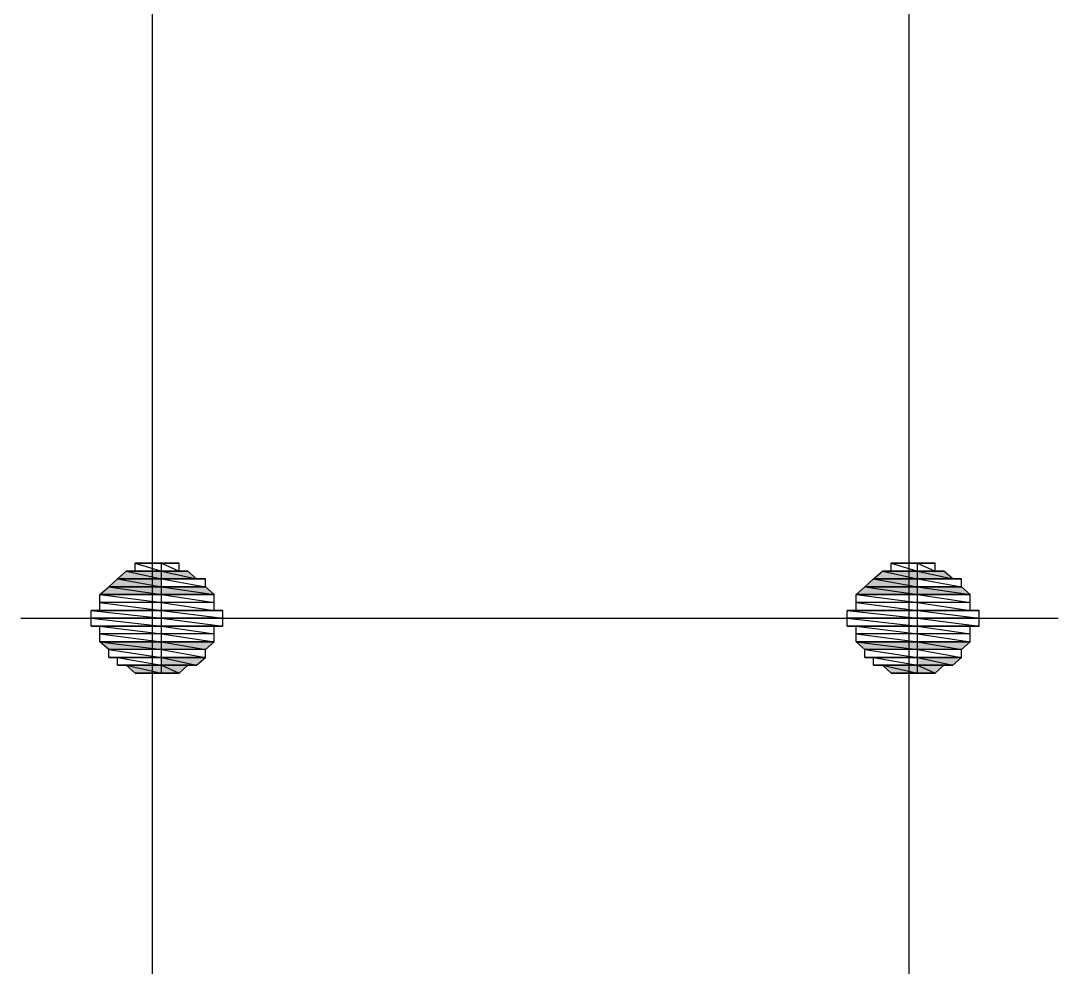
# Model space of a CAD drawing. Header units: millimetres. Extents: x 0 to 420, y 0 to 297.
# Drawn here: x 120.475 to 125.283, y 27.387 to 31.773 of the extents above; entities that cross this region are included whole.
import ezdxf

# ---------------------------------------------------------------- set-up
doc = ezdxf.new("R2010")
doc.units = ezdxf.units.MM

# ---------------------------------------------------------------- blocks, each defined once
blk = doc.blocks.new('0_TCM_4503_AIVD_AD_NOTE_BLOCK-43707740-2226')
at = {"linetype": 'Continuous'}
for points in [[(120.8824, 29.1498), (121.1269, 29.1498), (120.9232, 29.1861)], [(120.9232, 29.1861), (121.1269, 29.1861), (120.9639, 29.2225)], [(120.9232, 29.1861), (121.1269, 29.1498), (121.1269, 29.1861)], [(120.9639, 29.2225), (121.1269, 29.1861), (121.1269, 29.2225)], [(121.1269, 29.2225), (121.2899, 29.1861), (121.2491, 29.2225)], [(121.1269, 29.1861), (121.2899, 29.1861), (121.1269, 29.2225)], [(124.3866, 29.1498), (124.631, 29.1498), (124.4273, 29.1861)], [(124.4273, 29.1861), (124.631, 29.1861), (124.4681, 29.2225)], [(124.4273, 29.1861), (124.631, 29.1498), (124.631, 29.1861)], [(124.4681, 29.2225), (124.631, 29.1861), (124.631, 29.2225)], [(124.631, 29.2225), (124.794, 29.1861), (124.7533, 29.2225)], [(124.631, 29.1861), (124.794, 29.1861), (124.631, 29.2225)], [(120.8417, 29.1134), (121.1269, 29.1134), (120.8824, 29.1498)], [(120.8824, 29.1498), (121.1269, 29.1134), (121.1269, 29.1498)], [(121.1269, 29.1498), (121.3714, 29.1134), (121.3306, 29.1498)], [(121.1269, 29.1134), (121.3714, 29.1134), (121.1269, 29.1498)], [(124.3458, 29.1134), (124.631, 29.1134), (124.3866, 29.1498)], [(124.3866, 29.1498), (124.631, 29.1134), (124.631, 29.1498)], [(124.631, 29.1498), (124.8755, 29.1134), (124.8348, 29.1498)], [(124.631, 29.1134), (124.8755, 29.1134), (124.631, 29.1498)], [(120.8417, 28.895), (121.1269, 28.8586), (121.1269, 28.895)], [(120.8824, 28.8586), (121.1269, 28.8586), (120.8417, 28.895)], [(121.1269, 28.895), (121.3306, 28.8586), (121.3714, 28.895)], [(121.1269, 28.8586), (121.3306, 28.8586), (121.1269, 28.895)], [(124.3458, 28.895), (124.631, 28.8586), (124.631, 28.895)], [(124.3866, 28.8586), (124.631, 28.8586), (124.3458, 28.895)], [(124.631, 28.895), (124.8348, 28.8586), (124.8755, 28.895)], [(124.631, 28.8586), (124.8348, 28.8586), (124.631, 28.895)], [(121.1269, 28.8223), (121.2899, 28.7859), (121.3306, 28.8223)], [(121.1269, 28.7859), (121.2899, 28.7859), (121.1269, 28.8223)], [(124.631, 28.8223), (124.794, 28.7859), (124.8348, 28.8223)], [(124.631, 28.7859), (124.794, 28.7859), (124.631, 28.8223)], [(120.9639, 28.7859), (121.1269, 28.7495), (121.1269, 28.7859)], [(121.0047, 28.7495), (121.1269, 28.7495), (120.9639, 28.7859)], [(121.1269, 28.7859), (121.2084, 28.7495), (121.2491, 28.7859)], [(121.1269, 28.7495), (121.2084, 28.7495), (121.1269, 28.7859)], [(124.4681, 28.7859), (124.631, 28.7495), (124.631, 28.7859)], [(124.5088, 28.7495), (124.631, 28.7495), (124.4681, 28.7859)], [(124.631, 28.7859), (124.7125, 28.7495), (124.7533, 28.7859)], [(124.631, 28.7495), (124.7125, 28.7495), (124.631, 28.7859)]]:
    blk.add_hatch(color=7, dxfattribs=at).paths.add_polyline_path(points)
at = {"color": 7, "linetype": 'Continuous'}
for p, q in [((121.0862, 24.3464), (121.0862, 37.7012)), ((124.5903, 37.7012), (124.5903, 24.2736)), ((121.1269, 29.2589), (121.0047, 29.2589)), ((121.0047, 29.2589), (121.0454, 29.2589)), ((121.1269, 29.2589), (121.0047, 29.2589)), ((121.0047, 29.2589), (121.1269, 29.2225)), ((121.0047, 29.2589), (121.1269, 29.2225)), ((121.0047, 29.2225), (121.0047, 29.2589)), ((121.1269, 29.2589), (121.0454, 29.2589)), ((121.0454, 29.2589), (121.0862, 29.2589)), ((121.1269, 29.2589), (121.0454, 29.2589)), ((121.0454, 29.2589), (121.1269, 29.2589)), ((121.0454, 29.2589), (121.1269, 29.2589)), ((121.0862, 29.2589), (121.1269, 29.2589)), ((121.1269, 29.2589), (121.0862, 29.2589)), ((121.0862, 29.2589), (121.1269, 29.2589)), ((121.0862, 29.2589), (121.1269, 29.2589)), ((121.1269, 29.2589), (121.0862, 29.2589)), ((121.1269, 29.2225), (121.1269, 29.2589)), ((121.1269, 29.2589), (121.1676, 29.2589)), ((121.1676, 29.2589), (121.1269, 29.2589)), ((121.1676, 29.2589), (121.1269, 29.2589)), ((121.1269, 29.2589), (121.1676, 29.2589)), ((121.2084, 29.2589), (121.1269, 29.2589)), ((121.1269, 29.2589), (121.2084, 29.2589)), ((121.2084, 29.2589), (121.1269, 29.2589)), ((121.1269, 29.2589), (121.1676, 29.2589)), ((121.2084, 29.2589), (121.1269, 29.2589)), ((121.1269, 29.2589), (121.2084, 29.2225)), ((121.1269, 29.2589), (121.2084, 29.2225)), ((121.1269, 29.2225), (121.1269, 29.2589)), ((121.1676, 29.2589), (121.2084, 29.2589)), ((121.2084, 29.2225), (121.2084, 29.2589)), ((124.631, 29.2589), (124.5088, 29.2589)), ((124.5088, 29.2589), (124.5495, 29.2589)), ((124.631, 29.2589), (124.5088, 29.2589)), ((124.5088, 29.2589), (124.631, 29.2225)), ((124.5088, 29.2589), (124.631, 29.2225)), ((124.5088, 29.2225), (124.5088, 29.2589)), ((124.631, 29.2589), (124.5495, 29.2589)), ((124.5495, 29.2589), (124.5903, 29.2589)), ((124.631, 29.2589), (124.5495, 29.2589)), ((124.5495, 29.2589), (124.631, 29.2589)), ((124.5495, 29.2589), (124.631, 29.2589)), ((124.5903, 29.2589), (124.631, 29.2589)), ((124.631, 29.2589), (124.5903, 29.2589)), ((124.5903, 29.2589), (124.631, 29.2589)), ((124.5903, 29.2589), (124.631, 29.2589)), ((124.631, 29.2589), (124.5903, 29.2589)), ((124.631, 29.2225), (124.631, 29.2589)), ((124.631, 29.2589), (124.6718, 29.2589)), ((124.6718, 29.2589), (124.631, 29.2589)), ((124.6718, 29.2589), (124.631, 29.2589)), ((124.631, 29.2589), (124.6718, 29.2589)), ((124.7125, 29.2589), (124.631, 29.2589)), ((124.631, 29.2589), (124.7125, 29.2589)), ((124.7125, 29.2589), (124.631, 29.2589)), ((124.631, 29.2589), (124.6718, 29.2589)), ((124.7125, 29.2589), (124.631, 29.2589)), ((124.631, 29.2589), (124.7125, 29.2225)), ((124.631, 29.2589), (124.7125, 29.2225)), ((124.631, 29.2225), (124.631, 29.2589)), ((124.6718, 29.2589), (124.7125, 29.2589)), ((124.7125, 29.2225), (124.7125, 29.2589)), ((120.8824, 29.1498), (120.9232, 29.1861)), ((120.9232, 29.1861), (120.9639, 29.2225)), ((121.1269, 29.1861), (120.9232, 29.1861)), ((121.1269, 29.1861), (120.9232, 29.1861)), ((120.9232, 29.1861), (121.1269, 29.1861)), ((120.9232, 29.1861), (121.1269, 29.1861)), ((121.1269, 29.1861), (120.9232, 29.1861)), ((121.1269, 29.1861), (120.9232, 29.1861)), ((120.9232, 29.1861), (121.1269, 29.1498)), ((120.9232, 29.1861), (121.1269, 29.1498)), ((121.0047, 29.2225), (120.9639, 29.2225)), ((120.9639, 29.2225), (121.1269, 29.2225)), ((121.1269, 29.2225), (120.9639, 29.2225)), ((120.9639, 29.2225), (121.1269, 29.2225)), ((121.1269, 29.2225), (120.9639, 29.2225)), ((120.9639, 29.2225), (121.1269, 29.2225)), ((121.1269, 29.2225), (120.9639, 29.2225)), ((120.9639, 29.2225), (121.1269, 29.1861)), ((120.9639, 29.2225), (121.1269, 29.1861)), ((121.1269, 29.2225), (121.0047, 29.2225)), ((121.1269, 29.2225), (121.0047, 29.2225)), ((121.0047, 29.2225), (121.1269, 29.2225)), ((121.1269, 29.2225), (121.0047, 29.2225)), ((121.1269, 29.1861), (121.1269, 29.2225)), ((121.2084, 29.2225), (121.1269, 29.2225)), ((121.2491, 29.2225), (121.1269, 29.2225)), ((121.1269, 29.2225), (121.2491, 29.2225)), ((121.1269, 29.2225), (121.2491, 29.2225)), ((121.2491, 29.2225), (121.1269, 29.2225)), ((121.2491, 29.2225), (121.1269, 29.2225)), ((121.1269, 29.2225), (121.2491, 29.2225)), ((121.2491, 29.2225), (121.1269, 29.2225)), ((121.1269, 29.2225), (121.2084, 29.2225)), ((121.2491, 29.2225), (121.1269, 29.2225)), ((121.1269, 29.2225), (121.2899, 29.1861)), ((121.1269, 29.2225), (121.2899, 29.1861)), ((121.1269, 29.1861), (121.1269, 29.2225)), ((121.1269, 29.1498), (121.1269, 29.1861)), ((121.2899, 29.1861), (121.1269, 29.1861)), ((121.3306, 29.1861), (121.1269, 29.1861)), ((121.1269, 29.1861), (121.3306, 29.1861)), ((121.3306, 29.1861), (121.1269, 29.1861)), ((121.1269, 29.1861), (121.2899, 29.1861)), ((121.3306, 29.1861), (121.1269, 29.1861)), ((121.1269, 29.1861), (121.3306, 29.1498)), ((121.1269, 29.1861), (121.3306, 29.1498)), ((121.1269, 29.1498), (121.1269, 29.1861)), ((121.2084, 29.2225), (121.2491, 29.2225)), ((121.2899, 29.1861), (121.2491, 29.2225)), ((121.2899, 29.1861), (121.3306, 29.1861)), ((121.3306, 29.1498), (121.3306, 29.1861)), ((124.3866, 29.1498), (124.4273, 29.1861)), ((124.4273, 29.1861), (124.4681, 29.2225)), ((124.631, 29.1861), (124.4273, 29.1861)), ((124.631, 29.1861), (124.4273, 29.1861)), ((124.4273, 29.1861), (124.631, 29.1861)), ((124.4273, 29.1861), (124.631, 29.1861)), ((124.631, 29.1861), (124.4273, 29.1861)), ((124.631, 29.1861), (124.4273, 29.1861)), ((124.4273, 29.1861), (124.631, 29.1498)), ((124.4273, 29.1861), (124.631, 29.1498)), ((124.5088, 29.2225), (124.4681, 29.2225)), ((124.4681, 29.2225), (124.631, 29.2225)), ((124.631, 29.2225), (124.4681, 29.2225)), ((124.4681, 29.2225), (124.631, 29.2225)), ((124.631, 29.2225), (124.4681, 29.2225)), ((124.4681, 29.2225), (124.631, 29.2225)), ((124.631, 29.2225), (124.4681, 29.2225)), ((124.4681, 29.2225), (124.631, 29.1861)), ((124.4681, 29.2225), (124.631, 29.1861)), ((124.631, 29.2225), (124.5088, 29.2225)), ((124.631, 29.2225), (124.5088, 29.2225)), ((124.5088, 29.2225), (124.631, 29.2225)), ((124.631, 29.2225), (124.5088, 29.2225)), ((124.631, 29.1861), (124.631, 29.2225)), ((124.7125, 29.2225), (124.631, 29.2225)), ((124.7533, 29.2225), (124.631, 29.2225)), ((124.631, 29.2225), (124.7533, 29.2225)), ((124.631, 29.2225), (124.7533, 29.2225)), ((124.7533, 29.2225), (124.631, 29.2225)), ((124.7533, 29.2225), (124.631, 29.2225)), ((124.631, 29.2225), (124.7533, 29.2225)), ((124.7533, 29.2225), (124.631, 29.2225)), ((124.631, 29.2225), (124.7125, 29.2225)), ((124.7533, 29.2225), (124.631, 29.2225)), ((124.631, 29.2225), (124.794, 29.1861)), ((124.631, 29.2225), (124.794, 29.1861)), ((124.631, 29.1861), (124.631, 29.2225)), ((124.631, 29.1498), (124.631, 29.1861)), ((124.794, 29.1861), (124.631, 29.1861)), ((124.8348, 29.1861), (124.631, 29.1861)), ((124.631, 29.1861), (124.8348, 29.1861)), ((124.8348, 29.1861), (124.631, 29.1861)), ((124.631, 29.1861), (124.794, 29.1861)), ((124.8348, 29.1861), (124.631, 29.1861)), ((124.631, 29.1861), (124.8348, 29.1498)), ((124.631, 29.1861), (124.8348, 29.1498)), ((124.631, 29.1498), (124.631, 29.1861)), ((124.7125, 29.2225), (124.7533, 29.2225)), ((124.794, 29.1861), (124.7533, 29.2225)), ((124.794, 29.1861), (124.8348, 29.1861)), ((124.8348, 29.1498), (124.8348, 29.1861)), ((120.8417, 29.1134), (120.8824, 29.1498)), ((121.1269, 29.1498), (120.8824, 29.1498)), ((121.1269, 29.1498), (120.8824, 29.1498)), ((120.8824, 29.1498), (121.1269, 29.1498)), ((120.8824, 29.1498), (121.1269, 29.1498)), ((121.1269, 29.1498), (120.8824, 29.1498)), ((121.1269, 29.1498), (120.8824, 29.1498)), ((120.8824, 29.1498), (121.1269, 29.1134)), ((120.8824, 29.1498), (121.1269, 29.1134)), ((121.1269, 29.1134), (121.1269, 29.1498)), ((121.3306, 29.1498), (121.1269, 29.1498)), ((121.3306, 29.1498), (121.1269, 29.1498)), ((121.1269, 29.1498), (121.3306, 29.1498)), ((121.1269, 29.1498), (121.3306, 29.1498)), ((121.3306, 29.1498), (121.1269, 29.1498)), ((121.3306, 29.1498), (121.1269, 29.1498)), ((121.1269, 29.1498), (121.3714, 29.1134)), ((121.1269, 29.1498), (121.3714, 29.1134)), ((121.1269, 29.1134), (121.1269, 29.1498)), ((121.3714, 29.1134), (121.3306, 29.1498)), ((124.3458, 29.1134), (124.3866, 29.1498)), ((124.631, 29.1498), (124.3866, 29.1498)), ((124.631, 29.1498), (124.3866, 29.1498)), ((124.3866, 29.1498), (124.631, 29.1498)), ((124.3866, 29.1498), (124.631, 29.1498)), ((124.631, 29.1498), (124.3866, 29.1498)), ((124.631, 29.1498), (124.3866, 29.1498)), ((124.3866, 29.1498), (124.631, 29.1134)), ((124.3866, 29.1498), (124.631, 29.1134)), ((124.8348, 29.1498), (124.631, 29.1498)), ((124.631, 29.1498), (124.8755, 29.1134)), ((124.631, 29.1498), (124.8755, 29.1134)), ((124.631, 29.1134), (124.631, 29.1498)), ((124.631, 29.1134), (124.631, 29.1498)), ((124.8348, 29.1498), (124.631, 29.1498)), ((124.8348, 29.1498), (124.631, 29.1498)), ((124.631, 29.1498), (124.8348, 29.1498)), ((124.631, 29.1498), (124.8348, 29.1498)), ((124.8348, 29.1498), (124.631, 29.1498)), ((124.8755, 29.1134), (124.8348, 29.1498)), ((121.1269, 29.1134), (120.8417, 29.1134)), ((121.1269, 29.1134), (120.8417, 29.1134)), ((120.8417, 29.1134), (121.1269, 29.1134)), ((120.8417, 29.1134), (121.1269, 29.1134)), ((121.1269, 29.1134), (120.8417, 29.1134)), ((121.1269, 29.1134), (120.8417, 29.1134)), ((120.8417, 29.1134), (121.1269, 29.077)), ((120.8417, 29.1134), (121.1269, 29.077)), ((120.8417, 29.077), (120.8417, 29.1134)), ((121.1269, 29.077), (121.1269, 29.1134)), ((121.3714, 29.1134), (121.1269, 29.1134)), ((121.3714, 29.1134), (121.1269, 29.1134)), ((121.1269, 29.1134), (121.3714, 29.1134)), ((121.1269, 29.1134), (121.3714, 29.1134)), ((121.3714, 29.1134), (121.1269, 29.1134)), ((121.3714, 29.1134), (121.1269, 29.1134)), ((121.1269, 29.1134), (121.3714, 29.077)), ((121.1269, 29.1134), (121.3714, 29.077)), ((121.1269, 29.077), (121.1269, 29.1134)), ((121.3714, 29.077), (121.3714, 29.1134)), ((124.631, 29.1134), (124.3458, 29.1134)), ((124.631, 29.1134), (124.3458, 29.1134)), ((124.3458, 29.1134), (124.631, 29.1134)), ((124.3458, 29.1134), (124.631, 29.1134)), ((124.631, 29.1134), (124.3458, 29.1134)), ((124.631, 29.1134), (124.3458, 29.1134)), ((124.3458, 29.1134), (124.631, 29.077)), ((124.3458, 29.1134), (124.631, 29.077)), ((124.3458, 29.077), (124.3458, 29.1134)), ((124.8755, 29.1134), (124.631, 29.1134)), ((124.8755, 29.1134), (124.631, 29.1134)), ((124.631, 29.1134), (124.8755, 29.1134)), ((124.631, 29.1134), (124.8755, 29.1134)), ((124.8755, 29.1134), (124.631, 29.1134)), ((124.8755, 29.1134), (124.631, 29.1134)), ((124.631, 29.1134), (124.8755, 29.077)), ((124.631, 29.1134), (124.8755, 29.077)), ((124.631, 29.077), (124.631, 29.1134)), ((124.631, 29.077), (124.631, 29.1134)), ((124.8755, 29.077), (124.8755, 29.1134)), ((120.8417, 29.0406), (120.8009, 29.0406)), ((120.8009, 29.0406), (121.1269, 29.0406)), ((121.1269, 29.0406), (120.8009, 29.0406)), ((120.8009, 29.0406), (121.1269, 29.0042)), ((120.8009, 29.0406), (121.1269, 29.0042)), ((120.8009, 29.0042), (120.8009, 29.0406)), ((121.1269, 29.077), (120.8417, 29.077)), ((121.1269, 29.077), (120.8417, 29.077)), ((120.8417, 29.077), (121.1269, 29.0406)), ((120.8417, 29.077), (121.1269, 29.0406)), ((120.8417, 29.0406), (120.8417, 29.077)), ((121.1269, 29.0406), (120.8417, 29.0406)), ((121.1269, 29.0406), (120.8417, 29.0406)), ((120.8417, 29.0406), (121.1269, 29.0406)), ((121.1269, 29.0406), (120.8417, 29.0406)), ((121.1269, 29.0406), (121.1269, 29.077)), ((121.3714, 29.077), (121.1269, 29.077)), ((121.3714, 29.077), (121.1269, 29.077)), ((121.1269, 29.077), (121.3714, 29.0406)), ((121.1269, 29.077), (121.3714, 29.0406)), ((121.1269, 29.0406), (121.1269, 29.077)), ((121.1269, 29.0042), (121.1269, 29.0406)), ((121.3714, 29.0406), (121.1269, 29.0406)), ((121.4121, 29.0406), (121.1269, 29.0406)), ((121.1269, 29.0406), (121.4121, 29.0406)), ((121.4121, 29.0406), (121.1269, 29.0406)), ((121.1269, 29.0406), (121.3714, 29.0406)), ((121.4121, 29.0406), (121.1269, 29.0406)), ((121.1269, 29.0406), (121.4121, 29.0042)), ((121.1269, 29.0406), (121.4121, 29.0042)), ((121.1269, 29.0042), (121.1269, 29.0406)), ((121.3714, 29.0406), (121.3714, 29.077)), ((121.3714, 29.0406), (121.4121, 29.0406)), ((121.4121, 29.0042), (121.4121, 29.0406)), ((124.3458, 29.0406), (124.3051, 29.0406)), ((124.3051, 29.0406), (124.631, 29.0406)), ((124.631, 29.0406), (124.3051, 29.0406)), ((124.3051, 29.0406), (124.631, 29.0042)), ((124.3051, 29.0406), (124.631, 29.0042)), ((124.3051, 29.0042), (124.3051, 29.0406)), ((124.631, 29.077), (124.3458, 29.077)), ((124.631, 29.077), (124.3458, 29.077)), ((124.3458, 29.077), (124.631, 29.0406)), ((124.3458, 29.077), (124.631, 29.0406)), ((124.3458, 29.0406), (124.3458, 29.077)), ((124.631, 29.0406), (124.3458, 29.0406)), ((124.631, 29.0406), (124.3458, 29.0406)), ((124.3458, 29.0406), (124.631, 29.0406)), ((124.631, 29.0406), (124.3458, 29.0406)), ((124.8755, 29.077), (124.631, 29.077)), ((124.8755, 29.077), (124.631, 29.077)), ((124.631, 29.077), (124.8755, 29.0406)), ((124.631, 29.077), (124.8755, 29.0406)), ((124.631, 29.0406), (124.631, 29.077)), ((124.631, 29.0406), (124.631, 29.077)), ((124.8755, 29.0406), (124.631, 29.0406)), ((124.9163, 29.0406), (124.631, 29.0406)), ((124.631, 29.0406), (124.9163, 29.0406)), ((124.9163, 29.0406), (124.631, 29.0406)), ((124.631, 29.0406), (124.8755, 29.0406)), ((124.9163, 29.0406), (124.631, 29.0406)), ((124.631, 29.0406), (124.9163, 29.0042)), ((124.631, 29.0406), (124.9163, 29.0042)), ((124.631, 29.0042), (124.631, 29.0406)), ((124.631, 29.0042), (124.631, 29.0406)), ((124.8755, 29.0406), (124.8755, 29.077)), ((124.8755, 29.0406), (124.9163, 29.0406)), ((124.9163, 29.0042), (124.9163, 29.0406)), ((120.475, 29.0042), (125.283, 29.0042)), ((121.1269, 29.0042), (120.8009, 29.0042)), ((121.1269, 29.0042), (120.8009, 29.0042)), ((120.8009, 29.0042), (121.1269, 28.9678)), ((120.8009, 29.0042), (121.1269, 28.9678)), ((120.8009, 28.9678), (120.8009, 29.0042)), ((121.1269, 28.9678), (121.1269, 29.0042)), ((121.4121, 29.0042), (121.1269, 29.0042)), ((121.4121, 29.0042), (121.1269, 29.0042)), ((121.1269, 29.0042), (121.4121, 28.9678)), ((121.1269, 29.0042), (121.4121, 28.9678)), ((121.1269, 28.9678), (121.1269, 29.0042)), ((121.4121, 28.9678), (121.4121, 29.0042)), ((124.631, 29.0042), (124.3051, 29.0042)), ((124.631, 29.0042), (124.3051, 29.0042)), ((124.3051, 29.0042), (124.631, 28.9678)), ((124.3051, 29.0042), (124.631, 28.9678)), ((124.3051, 28.9678), (124.3051, 29.0042)), ((124.9163, 29.0042), (124.631, 29.0042)), ((124.9163, 29.0042), (124.631, 29.0042)), ((124.631, 29.0042), (124.9163, 28.9678)), ((124.631, 29.0042), (124.9163, 28.9678)), ((124.631, 28.9678), (124.631, 29.0042)), ((124.631, 28.9678), (124.631, 29.0042)), ((124.9163, 28.9678), (124.9163, 29.0042)), ((121.1269, 28.9678), (120.8009, 28.9678)), ((121.1269, 28.9678), (120.8009, 28.9678)), ((120.8009, 28.9678), (120.8417, 28.9678)), ((120.8009, 28.9678), (121.1269, 28.9678)), ((121.1269, 28.9678), (120.8009, 28.9678)), ((120.8417, 28.9678), (121.1269, 28.9678)), ((121.1269, 28.9678), (120.8417, 28.9678)), ((120.8417, 28.9678), (121.1269, 28.9314)), ((120.8417, 28.9678), (121.1269, 28.9314)), ((120.8417, 28.9314), (120.8417, 28.9678)), ((121.1269, 28.9314), (121.1269, 28.9678)), ((121.4121, 28.9678), (121.1269, 28.9678)), ((121.3714, 28.9678), (121.1269, 28.9678)), ((121.1269, 28.9678), (121.3714, 28.9678)), ((121.3714, 28.9678), (121.1269, 28.9678)), ((121.1269, 28.9678), (121.4121, 28.9678)), ((121.3714, 28.9678), (121.1269, 28.9678)), ((121.1269, 28.9678), (121.3714, 28.9314)), ((121.1269, 28.9678), (121.3714, 28.9314)), ((121.1269, 28.9314), (121.1269, 28.9678)), ((121.4121, 28.9678), (121.3714, 28.9678)), ((121.3714, 28.9314), (121.3714, 28.9678)), ((124.631, 28.9678), (124.3051, 28.9678)), ((124.631, 28.9678), (124.3051, 28.9678)), ((124.3051, 28.9678), (124.3458, 28.9678)), ((124.3051, 28.9678), (124.631, 28.9678)), ((124.631, 28.9678), (124.3051, 28.9678)), ((124.3458, 28.9678), (124.631, 28.9678)), ((124.631, 28.9678), (124.3458, 28.9678)), ((124.3458, 28.9678), (124.631, 28.9314)), ((124.3458, 28.9678), (124.631, 28.9314)), ((124.3458, 28.9314), (124.3458, 28.9678)), ((124.9163, 28.9678), (124.631, 28.9678)), ((124.8755, 28.9678), (124.631, 28.9678)), ((124.631, 28.9678), (124.8755, 28.9678)), ((124.8755, 28.9678), (124.631, 28.9678)), ((124.631, 28.9678), (124.9163, 28.9678)), ((124.8755, 28.9678), (124.631, 28.9678)), ((124.631, 28.9678), (124.8755, 28.9314)), ((124.631, 28.9678), (124.8755, 28.9314)), ((124.631, 28.9314), (124.631, 28.9678)), ((124.631, 28.9314), (124.631, 28.9678)), ((124.9163, 28.9678), (124.8755, 28.9678)), ((124.8755, 28.9314), (124.8755, 28.9678)), ((121.1269, 28.9314), (120.8417, 28.9314)), ((121.1269, 28.9314), (120.8417, 28.9314)), ((120.8417, 28.9314), (121.1269, 28.895)), ((120.8417, 28.9314), (121.1269, 28.895)), ((120.8417, 28.895), (120.8417, 28.9314)), ((121.1269, 28.895), (121.1269, 28.9314)), ((121.3714, 28.9314), (121.1269, 28.9314)), ((121.3714, 28.9314), (121.1269, 28.9314)), ((121.1269, 28.9314), (121.3714, 28.895)), ((121.1269, 28.9314), (121.3714, 28.895)), ((121.1269, 28.895), (121.1269, 28.9314)), ((121.3714, 28.895), (121.3714, 28.9314)), ((124.631, 28.9314), (124.3458, 28.9314)), ((124.631, 28.9314), (124.3458, 28.9314)), ((124.3458, 28.9314), (124.631, 28.895)), ((124.3458, 28.9314), (124.631, 28.895)), ((124.3458, 28.895), (124.3458, 28.9314)), ((124.8755, 28.9314), (124.631, 28.9314)), ((124.8755, 28.9314), (124.631, 28.9314)), ((124.631, 28.9314), (124.8755, 28.895)), ((124.631, 28.9314), (124.8755, 28.895)), ((124.631, 28.895), (124.631, 28.9314)), ((124.631, 28.895), (124.631, 28.9314)), ((124.8755, 28.895), (124.8755, 28.9314)), ((121.1269, 28.895), (120.8417, 28.895)), ((121.1269, 28.895), (120.8417, 28.895)), ((120.8417, 28.895), (121.1269, 28.895)), ((120.8417, 28.895), (121.1269, 28.895)), ((121.1269, 28.895), (120.8417, 28.895)), ((121.1269, 28.895), (120.8417, 28.895)), ((120.8417, 28.895), (121.1269, 28.8586)), ((120.8417, 28.895), (121.1269, 28.8586)), ((120.8824, 28.8586), (120.8417, 28.895)), ((121.1269, 28.8586), (120.8824, 28.8586)), ((121.1269, 28.8586), (120.8824, 28.8586)), ((120.8824, 28.8586), (121.1269, 28.8223)), ((120.8824, 28.8586), (121.1269, 28.8223)), ((120.8824, 28.8223), (120.8824, 28.8586)), ((121.1269, 28.8586), (121.1269, 28.895)), ((121.3714, 28.895), (121.1269, 28.895)), ((121.3714, 28.895), (121.1269, 28.895)), ((121.1269, 28.895), (121.3714, 28.895)), ((121.1269, 28.895), (121.3714, 28.895)), ((121.3714, 28.895), (121.1269, 28.895)), ((121.3714, 28.895), (121.1269, 28.895)), ((121.1269, 28.895), (121.3306, 28.8586)), ((121.1269, 28.895), (121.3306, 28.8586)), ((121.1269, 28.8586), (121.1269, 28.895)), ((121.1269, 28.8223), (121.1269, 28.8586)), ((121.3306, 28.8586), (121.1269, 28.8586)), ((121.3306, 28.8586), (121.1269, 28.8586)), ((121.1269, 28.8586), (121.3306, 28.8223)), ((121.1269, 28.8586), (121.3306, 28.8223)), ((121.1269, 28.8223), (121.1269, 28.8586)), ((121.3306, 28.8586), (121.3714, 28.895)), ((121.3306, 28.8223), (121.3306, 28.8586)), ((124.631, 28.895), (124.3458, 28.895)), ((124.631, 28.895), (124.3458, 28.895)), ((124.3458, 28.895), (124.631, 28.895)), ((124.3458, 28.895), (124.631, 28.895)), ((124.631, 28.895), (124.3458, 28.895)), ((124.631, 28.895), (124.3458, 28.895)), ((124.3458, 28.895), (124.631, 28.8586)), ((124.3458, 28.895), (124.631, 28.8586)), ((124.3866, 28.8586), (124.3458, 28.895)), ((124.631, 28.8586), (124.3866, 28.8586)), ((124.631, 28.8586), (124.3866, 28.8586)), ((124.3866, 28.8586), (124.631, 28.8223)), ((124.3866, 28.8586), (124.631, 28.8223)), ((124.3866, 28.8223), (124.3866, 28.8586)), ((124.8755, 28.895), (124.631, 28.895)), ((124.8755, 28.895), (124.631, 28.895)), ((124.631, 28.895), (124.8755, 28.895)), ((124.631, 28.895), (124.8755, 28.895)), ((124.8755, 28.895), (124.631, 28.895)), ((124.8755, 28.895), (124.631, 28.895)), ((124.631, 28.895), (124.8348, 28.8586)), ((124.631, 28.895), (124.8348, 28.8586)), ((124.631, 28.8586), (124.631, 28.895)), ((124.631, 28.8586), (124.631, 28.895)), ((124.8348, 28.8586), (124.631, 28.8586)), ((124.8348, 28.8586), (124.631, 28.8586)), ((124.631, 28.8586), (124.8348, 28.8223)), ((124.631, 28.8586), (124.8348, 28.8223)), ((124.631, 28.8223), (124.631, 28.8586)), ((124.631, 28.8223), (124.631, 28.8586)), ((124.8348, 28.8586), (124.8755, 28.895)), ((124.8348, 28.8223), (124.8348, 28.8586)), ((121.1269, 28.8223), (120.8824, 28.8223)), ((121.1269, 28.8223), (120.8824, 28.8223)), ((120.8824, 28.8223), (120.9232, 28.8223)), ((120.8824, 28.8223), (121.1269, 28.8223)), ((121.1269, 28.8223), (120.8824, 28.8223)), ((120.9232, 28.8223), (121.1269, 28.8223)), ((121.1269, 28.8223), (120.9232, 28.8223)), ((120.9232, 28.8223), (121.1269, 28.7859)), ((120.9232, 28.8223), (121.1269, 28.7859)), ((120.9232, 28.7859), (120.9232, 28.8223)), ((121.1269, 28.7859), (121.1269, 28.8223)), ((121.3306, 28.8223), (121.1269, 28.8223)), ((121.3306, 28.8223), (121.1269, 28.8223)), ((121.1269, 28.8223), (121.3306, 28.8223)), ((121.1269, 28.8223), (121.3306, 28.8223)), ((121.3306, 28.8223), (121.1269, 28.8223)), ((121.3306, 28.8223), (121.1269, 28.8223)), ((121.1269, 28.8223), (121.2899, 28.7859)), ((121.1269, 28.8223), (121.2899, 28.7859)), ((121.1269, 28.7859), (121.1269, 28.8223)), ((121.2899, 28.7859), (121.3306, 28.8223)), ((124.631, 28.8223), (124.3866, 28.8223)), ((124.631, 28.8223), (124.3866, 28.8223)), ((124.3866, 28.8223), (124.4273, 28.8223)), ((124.3866, 28.8223), (124.631, 28.8223)), ((124.631, 28.8223), (124.3866, 28.8223)), ((124.4273, 28.8223), (124.631, 28.8223)), ((124.631, 28.8223), (124.4273, 28.8223)), ((124.4273, 28.8223), (124.631, 28.7859)), ((124.4273, 28.8223), (124.631, 28.7859)), ((124.4273, 28.7859), (124.4273, 28.8223)), ((124.8348, 28.8223), (124.631, 28.8223)), ((124.8348, 28.8223), (124.631, 28.8223)), ((124.631, 28.8223), (124.8348, 28.8223)), ((124.631, 28.8223), (124.8348, 28.8223)), ((124.8348, 28.8223), (124.631, 28.8223)), ((124.8348, 28.8223), (124.631, 28.8223)), ((124.631, 28.8223), (124.794, 28.7859)), ((124.631, 28.8223), (124.794, 28.7859)), ((124.631, 28.7859), (124.631, 28.8223)), ((124.631, 28.7859), (124.631, 28.8223)), ((124.794, 28.7859), (124.8348, 28.8223)), ((121.1269, 28.7859), (120.9232, 28.7859)), ((121.1269, 28.7859), (120.9232, 28.7859)), ((120.9232, 28.7859), (120.9639, 28.7859)), ((120.9232, 28.7859), (121.1269, 28.7859)), ((121.1269, 28.7859), (120.9232, 28.7859)), ((120.9639, 28.7859), (121.1269, 28.7859)), ((121.1269, 28.7859), (120.9639, 28.7859)), ((120.9639, 28.7859), (121.1269, 28.7859)), ((121.1269, 28.7859), (120.9639, 28.7859)), ((120.9639, 28.7859), (121.1269, 28.7859)), ((121.1269, 28.7859), (120.9639, 28.7859)), ((120.9639, 28.7859), (121.1269, 28.7495)), ((120.9639, 28.7859), (121.1269, 28.7495)), ((121.0047, 28.7495), (120.9639, 28.7859)), ((121.1269, 28.7495), (121.1269, 28.7859)), ((121.2899, 28.7859), (121.1269, 28.7859)), ((121.2491, 28.7859), (121.1269, 28.7859)), ((121.1269, 28.7859), (121.2491, 28.7859)), ((121.1269, 28.7859), (121.2491, 28.7859)), ((121.2491, 28.7859), (121.1269, 28.7859)), ((121.2491, 28.7859), (121.1269, 28.7859)), ((121.1269, 28.7859), (121.2491, 28.7859)), ((121.2491, 28.7859), (121.1269, 28.7859)), ((121.1269, 28.7859), (121.2899, 28.7859)), ((121.2491, 28.7859), (121.1269, 28.7859)), ((121.1269, 28.7859), (121.2084, 28.7495)), ((121.1269, 28.7859), (121.2084, 28.7495)), ((121.1269, 28.7495), (121.1269, 28.7859)), ((121.2084, 28.7495), (121.2491, 28.7859)), ((121.2899, 28.7859), (121.2491, 28.7859)), ((124.631, 28.7859), (124.4273, 28.7859)), ((124.631, 28.7859), (124.4273, 28.7859)), ((124.4273, 28.7859), (124.4681, 28.7859)), ((124.4273, 28.7859), (124.631, 28.7859)), ((124.631, 28.7859), (124.4273, 28.7859)), ((124.4681, 28.7859), (124.631, 28.7859)), ((124.631, 28.7859), (124.4681, 28.7859)), ((124.4681, 28.7859), (124.631, 28.7859)), ((124.631, 28.7859), (124.4681, 28.7859)), ((124.4681, 28.7859), (124.631, 28.7859)), ((124.631, 28.7859), (124.4681, 28.7859)), ((124.4681, 28.7859), (124.631, 28.7495)), ((124.4681, 28.7859), (124.631, 28.7495)), ((124.5088, 28.7495), (124.4681, 28.7859)), ((124.794, 28.7859), (124.631, 28.7859)), ((124.7533, 28.7859), (124.631, 28.7859)), ((124.631, 28.7859), (124.7533, 28.7859)), ((124.631, 28.7859), (124.7533, 28.7859)), ((124.7533, 28.7859), (124.631, 28.7859)), ((124.7533, 28.7859), (124.631, 28.7859)), ((124.631, 28.7859), (124.7533, 28.7859)), ((124.7533, 28.7859), (124.631, 28.7859)), ((124.631, 28.7859), (124.794, 28.7859)), ((124.7533, 28.7859), (124.631, 28.7859)), ((124.631, 28.7859), (124.7125, 28.7495)), ((124.631, 28.7859), (124.7125, 28.7495)), ((124.631, 28.7495), (124.631, 28.7859)), ((124.631, 28.7495), (124.631, 28.7859)), ((124.7125, 28.7495), (124.7533, 28.7859)), ((124.794, 28.7859), (124.7533, 28.7859)), ((121.1269, 28.7495), (121.0047, 28.7495)), ((121.1269, 28.7495), (121.0047, 28.7495)), ((121.0047, 28.7495), (121.1269, 28.7495)), ((121.0047, 28.7495), (121.1269, 28.7495)), ((121.1269, 28.7495), (121.0047, 28.7495)), ((121.1269, 28.7495), (121.0047, 28.7495)), ((121.0047, 28.7495), (121.1269, 28.7495)), ((121.0047, 28.7495), (121.1269, 28.7495)), ((121.0454, 28.7495), (121.0047, 28.7495)), ((121.1269, 28.7495), (121.0454, 28.7495)), ((121.0454, 28.7495), (121.1269, 28.7495)), ((121.1269, 28.7495), (121.0454, 28.7495)), ((121.0862, 28.7495), (121.0454, 28.7495)), ((121.0454, 28.7495), (121.1269, 28.7495)), ((121.1269, 28.7495), (121.0862, 28.7495)), ((121.0862, 28.7495), (121.1269, 28.7495)), ((121.1269, 28.7495), (121.0862, 28.7495)), ((121.2084, 28.7495), (121.1269, 28.7495)), ((121.2084, 28.7495), (121.1269, 28.7495)), ((121.1269, 28.7495), (121.2084, 28.7495)), ((121.1269, 28.7495), (121.2084, 28.7495)), ((121.2084, 28.7495), (121.1269, 28.7495)), ((121.1676, 28.7495), (121.1269, 28.7495)), ((121.1269, 28.7495), (121.1676, 28.7495)), ((121.1676, 28.7495), (121.1269, 28.7495)), ((121.1269, 28.7495), (121.2084, 28.7495)), ((121.1269, 28.7495), (121.1676, 28.7495)), ((121.1676, 28.7495), (121.1269, 28.7495)), ((121.2084, 28.7495), (121.1676, 28.7495)), ((124.631, 28.7495), (124.5088, 28.7495)), ((124.631, 28.7495), (124.5088, 28.7495)), ((124.5088, 28.7495), (124.631, 28.7495)), ((124.5088, 28.7495), (124.631, 28.7495)), ((124.631, 28.7495), (124.5088, 28.7495)), ((124.631, 28.7495), (124.5088, 28.7495)), ((124.5088, 28.7495), (124.631, 28.7495)), ((124.5088, 28.7495), (124.631, 28.7495)), ((124.5495, 28.7495), (124.5088, 28.7495)), ((124.631, 28.7495), (124.5495, 28.7495)), ((124.5495, 28.7495), (124.631, 28.7495)), ((124.631, 28.7495), (124.5495, 28.7495)), ((124.5903, 28.7495), (124.5495, 28.7495)), ((124.5495, 28.7495), (124.631, 28.7495)), ((124.631, 28.7495), (124.5903, 28.7495)), ((124.5903, 28.7495), (124.631, 28.7495)), ((124.631, 28.7495), (124.5903, 28.7495)), ((124.7125, 28.7495), (124.631, 28.7495)), ((124.7125, 28.7495), (124.631, 28.7495)), ((124.631, 28.7495), (124.7125, 28.7495)), ((124.631, 28.7495), (124.7125, 28.7495)), ((124.7125, 28.7495), (124.631, 28.7495)), ((124.6718, 28.7495), (124.631, 28.7495)), ((124.631, 28.7495), (124.6718, 28.7495)), ((124.6718, 28.7495), (124.631, 28.7495)), ((124.631, 28.7495), (124.7125, 28.7495)), ((124.631, 28.7495), (124.6718, 28.7495)), ((124.6718, 28.7495), (124.631, 28.7495)), ((124.7125, 28.7495), (124.6718, 28.7495))]:
    blk.add_line(p, q, dxfattribs=at)

msp = doc.modelspace()

# ---------------------------------------------------------------- block references
msp.add_blockref('0_TCM_4503_AIVD_AD_NOTE_BLOCK-43707740-2226', (0, 0))

doc.saveas('drawing.dxf')
